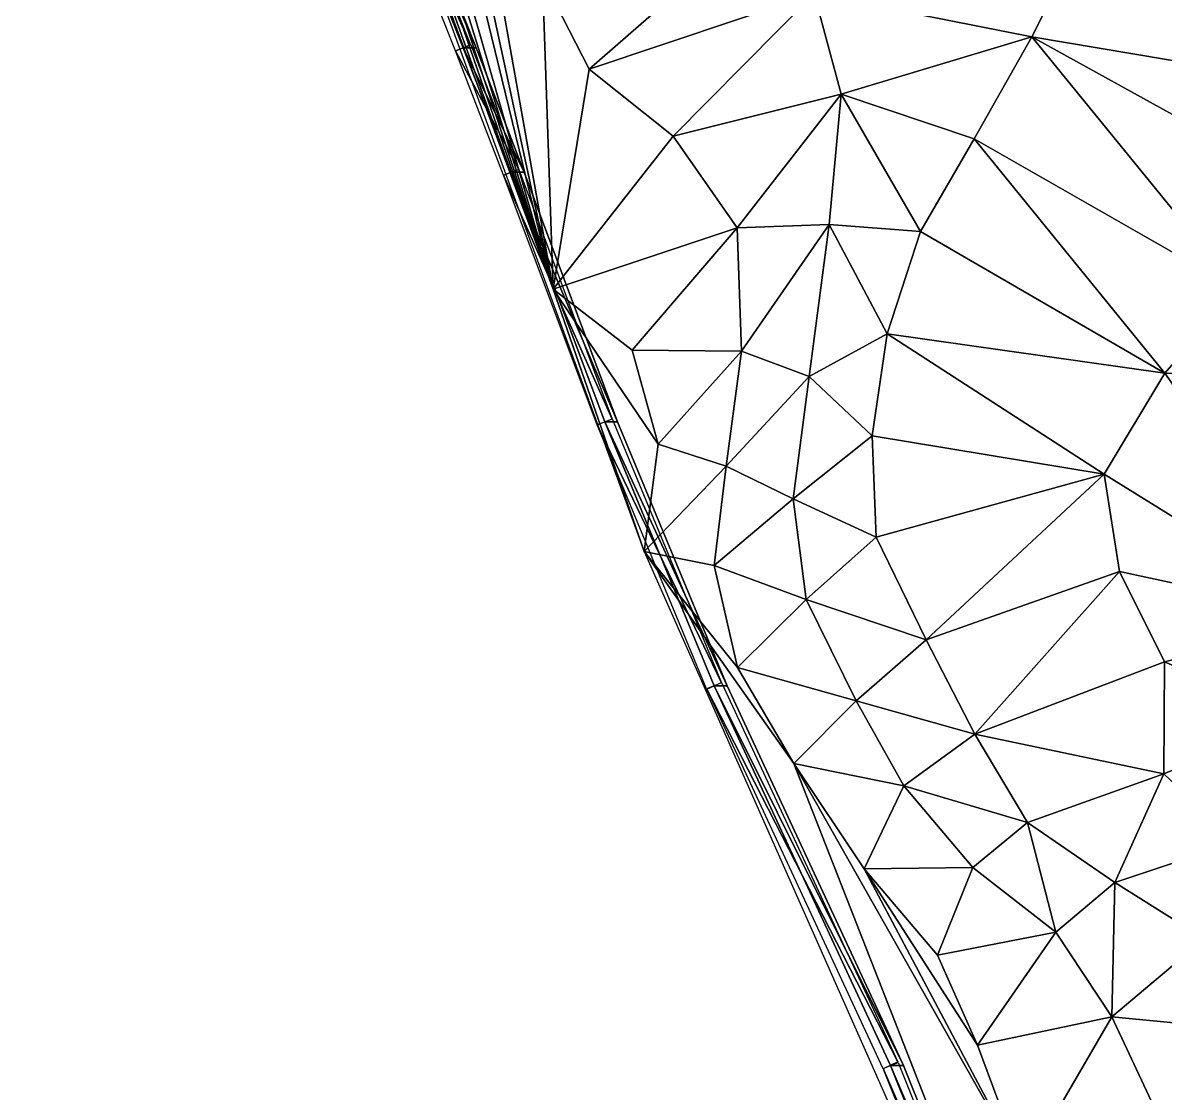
# Model space of a CAD drawing. Header units: metres. Extents: x -113 to 180, y -133 to 86.
# Drawn here: x -99.94 to -82.34, y -30.59 to -14.1 of the extents above; entities that cross this region are included whole.
import ezdxf

# ---------------------------------------------------------------- set-up
doc = ezdxf.new("R2010")
doc.units = ezdxf.units.M
doc.layers.add('MURO', color=7, linetype='Continuous', true_color=0xbdb7ab)
doc.layers.add('TERRENO', color=7, linetype='Continuous', true_color=0x9a9179)

msp = doc.modelspace()

# ---------------------------------------------------------------- linework, layer by layer
at = {"layer": 'MURO'}
for points in [[(-93.041, -14.434, 82.36), (-95.484, -8.97, 80.575), (-95.251, -8.878, 82.304)], [(-93.041, -14.434, 82.36), (-93.273, -14.527, 82.257), (-95.484, -8.97, 80.575)], [(-95.367, -8.924, 84.072), (-93.157, -14.48, 84.262), (-92.957, -14.48, 84.257)], [(-92.957, -14.48, 84.257), (-95.167, -8.924, 84.214), (-95.367, -8.924, 84.072)], [(-93.157, -14.48, 82.362), (-95.367, -8.924, 82.172), (-95.367, -8.924, 84.072)], [(-93.157, -14.48, 82.362), (-95.367, -8.924, 84.072), (-93.157, -14.48, 84.262)], [(-95.167, -8.924, 82.314), (-92.957, -14.48, 82.357), (-92.957, -14.48, 84.257)], [(-95.167, -8.924, 82.314), (-92.957, -14.48, 84.257), (-95.167, -8.924, 84.214)], [(-92.299, -16.353, 82.376), (-93.273, -14.525, 82.257), (-93.04, -14.435, 82.36)], [(-92.299, -16.353, 82.376), (-92.532, -16.443, 82.313), (-93.273, -14.525, 82.257)], [(-93.157, -14.48, 84.262), (-92.415, -16.398, 84.283), (-92.215, -16.398, 84.272)], [(-92.215, -16.398, 84.272), (-92.957, -14.48, 84.257), (-93.157, -14.48, 84.262)], [(-92.415, -16.398, 82.383), (-93.157, -14.48, 82.362), (-93.157, -14.48, 84.262)], [(-92.415, -16.398, 82.383), (-93.157, -14.48, 84.262), (-92.415, -16.398, 84.283)], [(-93.157, -14.48, 82.362), (-92.957, -14.48, 82.357), (-92.957, -14.48, 84.257)], [(-93.157, -14.48, 82.362), (-92.957, -14.48, 84.257), (-93.157, -14.48, 84.262)], [(-92.957, -14.48, 82.357), (-93.157, -14.48, 82.362), (-93.157, -14.48, 84.262)], [(-92.957, -14.48, 82.357), (-93.157, -14.48, 84.262), (-92.957, -14.48, 84.257)], [(-92.957, -14.48, 82.357), (-92.215, -16.398, 82.372), (-92.215, -16.398, 84.272)], [(-92.957, -14.48, 82.357), (-92.215, -16.398, 84.272), (-92.957, -14.48, 84.257)], [(-90.858, -20.199, 82.4), (-92.532, -16.442, 82.313), (-92.298, -16.354, 82.376)], [(-90.858, -20.199, 82.4), (-91.092, -20.287, 82.375), (-92.532, -16.442, 82.313)], [(-92.415, -16.398, 84.283), (-90.975, -20.243, 84.3), (-90.775, -20.243, 84.3)], [(-90.775, -20.243, 84.3), (-92.215, -16.398, 84.272), (-92.415, -16.398, 84.283)], [(-90.975, -20.243, 82.4), (-92.415, -16.398, 82.383), (-92.415, -16.398, 84.283)], [(-90.975, -20.243, 82.4), (-92.415, -16.398, 84.283), (-90.975, -20.243, 84.3)], [(-92.415, -16.398, 82.383), (-92.215, -16.398, 82.372), (-92.215, -16.398, 84.272)], [(-92.415, -16.398, 82.383), (-92.215, -16.398, 84.272), (-92.415, -16.398, 84.283)], [(-92.215, -16.398, 82.372), (-92.415, -16.398, 82.383), (-92.415, -16.398, 84.283)], [(-92.215, -16.398, 82.372), (-92.415, -16.398, 84.283), (-92.215, -16.398, 84.272)], [(-92.215, -16.398, 82.372), (-90.775, -20.243, 82.4), (-90.775, -20.243, 84.3)], [(-92.215, -16.398, 82.372), (-90.775, -20.243, 84.3), (-92.215, -16.398, 84.272)], [(-89.174, -24.263, 82.322), (-91.091, -20.291, 82.376), (-90.86, -20.195, 82.4)], [(-90.975, -20.243, 84.3), (-89.289, -24.311, 84.248), (-89.089, -24.311, 84.209)], [(-89.089, -24.311, 84.209), (-90.775, -20.243, 84.3), (-90.975, -20.243, 84.3)], [(-89.289, -24.311, 82.348), (-90.975, -20.243, 82.4), (-90.975, -20.243, 84.3)], [(-89.289, -24.311, 82.348), (-90.975, -20.243, 84.3), (-89.289, -24.311, 84.248)], [(-90.975, -20.243, 82.4), (-90.775, -20.243, 82.4), (-90.775, -20.243, 84.3)], [(-90.975, -20.243, 82.4), (-90.775, -20.243, 84.3), (-90.975, -20.243, 84.3)], [(-90.775, -20.243, 82.4), (-90.975, -20.243, 82.4), (-90.975, -20.243, 84.3)], [(-90.775, -20.243, 82.4), (-90.975, -20.243, 84.3), (-90.775, -20.243, 84.3)], [(-90.775, -20.243, 82.4), (-89.089, -24.311, 82.309), (-89.089, -24.311, 84.209)], [(-90.775, -20.243, 82.4), (-89.089, -24.311, 84.209), (-90.775, -20.243, 84.3)], [(-89.174, -24.263, 82.322), (-89.405, -24.359, 82.374), (-91.091, -20.291, 82.376)], [(-86.456, -30.105, 82.239), (-89.402, -24.363, 82.374), (-89.176, -24.258, 82.322)], [(-86.456, -30.105, 82.239), (-86.683, -30.211, 82.291), (-89.402, -24.363, 82.374)], [(-89.289, -24.311, 84.248), (-86.569, -30.158, 84.165), (-86.369, -30.158, 84.126)], [(-86.369, -30.158, 84.126), (-89.089, -24.311, 84.209), (-89.289, -24.311, 84.248)], [(-86.569, -30.158, 82.265), (-89.289, -24.311, 82.348), (-89.289, -24.311, 84.248)], [(-86.569, -30.158, 82.265), (-89.289, -24.311, 84.248), (-86.569, -30.158, 84.165)], [(-89.289, -24.311, 82.348), (-89.089, -24.311, 82.309), (-89.089, -24.311, 84.209)], [(-89.289, -24.311, 82.348), (-89.089, -24.311, 84.209), (-89.289, -24.311, 84.248)], [(-89.089, -24.311, 82.309), (-89.289, -24.311, 82.348), (-89.289, -24.311, 84.248)], [(-89.089, -24.311, 82.309), (-89.289, -24.311, 84.248), (-89.089, -24.311, 84.209)], [(-89.089, -24.311, 82.309), (-86.369, -30.158, 82.226), (-86.369, -30.158, 84.126)], [(-89.089, -24.311, 82.309), (-86.369, -30.158, 84.126), (-89.089, -24.311, 84.209)], [(-83.095, -38.487, 82.224), (-86.685, -30.205, 82.291), (-86.453, -30.112, 82.239)], [(-83.095, -38.487, 82.224), (-83.327, -38.58, 82.244), (-86.685, -30.205, 82.291)], [(-86.569, -30.158, 84.165), (-83.211, -38.533, 84.139), (-83.011, -38.533, 84.111)], [(-83.011, -38.533, 84.111), (-86.369, -30.158, 84.126), (-86.569, -30.158, 84.165)], [(-83.211, -38.533, 82.239), (-86.569, -30.158, 82.265), (-86.569, -30.158, 84.165)], [(-83.211, -38.533, 82.239), (-86.569, -30.158, 84.165), (-83.211, -38.533, 84.139)], [(-86.569, -30.158, 82.265), (-86.369, -30.158, 82.226), (-86.369, -30.158, 84.126)], [(-86.569, -30.158, 82.265), (-86.369, -30.158, 84.126), (-86.569, -30.158, 84.165)], [(-86.369, -30.158, 82.226), (-86.569, -30.158, 82.265), (-86.569, -30.158, 84.165)], [(-86.369, -30.158, 82.226), (-86.569, -30.158, 84.165), (-86.369, -30.158, 84.126)], [(-86.369, -30.158, 82.226), (-83.011, -38.533, 82.211), (-83.011, -38.533, 84.111)], [(-86.369, -30.158, 82.226), (-83.011, -38.533, 84.111), (-86.369, -30.158, 84.126)]]:
    msp.add_3dface(points, dxfattribs=at)
at = {"layer": 'TERRENO'}
for points in [[(-90.366, -22.242, 82.4), (-91.768, -18.199, 82.4), (-99.943, 3.863, 82.2)], [(-91.768, -18.199, 82.4), (-99.23, 2.501, 82.2), (-99.943, 3.863, 82.2)], [(-91.768, -18.199, 82.4), (-98.445, 1.148, 82.2), (-99.23, 2.501, 82.2)], [(-98.445, 1.148, 82.2), (-91.768, -18.199, 82.4), (-97.691, -0.193, 82.2)], [(-97.691, -0.193, 82.2), (-91.768, -18.199, 82.4), (-96.922, -1.59, 82.2)], [(-91.768, -18.199, 82.4), (-96.145, -2.978, 82.2), (-96.922, -1.59, 82.2)], [(-96.145, -2.978, 82.2), (-91.768, -18.199, 82.4), (-94.809, -5.733, 82.2)], [(-91.768, -18.199, 82.4), (-94.157, -7.155, 82.2), (-94.809, -5.733, 82.2)], [(-94.157, -7.155, 82.2), (-91.768, -18.199, 82.4), (-93.463, -8.684, 82.2)], [(-91.768, -18.199, 82.4), (-91.934, -13.401, 82.2), (-93.463, -8.684, 82.2)], [(-88.172, -12.152, 82), (-91.934, -13.401, 82.2), (-91.214, -14.808, 82.2)], [(-87.748, -13.643, 82), (-88.172, -12.152, 82), (-91.214, -14.808, 82.2)], [(-83.51, -12.551, 81.8), (-87.748, -13.643, 82), (-84.391, -14.31, 81.8)], [(-79.751, -15.09, 81.6), (-83.51, -12.551, 81.8), (-84.391, -14.31, 81.8)], [(-83.51, -12.551, 81.8), (-79.751, -15.09, 81.6), (-79.395, -13.367, 81.6)], [(-91.934, -13.401, 82.2), (-91.768, -18.199, 82.4), (-91.214, -14.808, 82.2)], [(-89.919, -15.841, 82.2), (-87.748, -13.643, 82), (-91.214, -14.808, 82.2)], [(-87.33, -15.196, 82), (-87.748, -13.643, 82), (-89.919, -15.841, 82.2)], [(-84.391, -14.31, 81.8), (-87.748, -13.643, 82), (-87.33, -15.196, 82)], [(-85.282, -15.883, 81.8), (-84.391, -14.31, 81.8), (-87.33, -15.196, 82)], [(-85.282, -15.883, 81.8), (-81.217, -18.203, 81.6), (-84.391, -14.31, 81.8)], [(-81.217, -18.203, 81.6), (-80.202, -16.622, 81.6), (-84.391, -14.31, 81.8)], [(-80.202, -16.622, 81.6), (-79.751, -15.09, 81.6), (-84.391, -14.31, 81.8)], [(-91.768, -18.199, 82.4), (-89.919, -15.841, 82.2), (-91.214, -14.808, 82.2)], [(-87.33, -15.196, 82), (-89.919, -15.841, 82.2), (-88.934, -17.253, 82.2)], [(-87.513, -17.203, 82), (-87.33, -15.196, 82), (-88.934, -17.253, 82.2)], [(-87.513, -17.203, 82), (-86.105, -17.312, 81.8), (-87.33, -15.196, 82)], [(-86.105, -17.312, 81.8), (-85.282, -15.883, 81.8), (-87.33, -15.196, 82)], [(-88.934, -17.253, 82.2), (-89.919, -15.841, 82.2), (-91.768, -18.199, 82.4)], [(-85.282, -15.883, 81.8), (-86.105, -17.312, 81.8), (-82.341, -19.492, 81.6)], [(-81.217, -18.203, 81.6), (-85.282, -15.883, 81.8), (-82.341, -19.492, 81.6)], [(-90.55, -19.136, 82.4), (-88.934, -17.253, 82.2), (-91.768, -18.199, 82.4)], [(-88.866, -19.154, 82.2), (-88.934, -17.253, 82.2), (-90.55, -19.136, 82.4)], [(-88.866, -19.154, 82.2), (-87.513, -17.203, 82), (-88.934, -17.253, 82.2)], [(-87.513, -17.203, 82), (-88.866, -19.154, 82.2), (-87.823, -19.543, 82)], [(-86.62, -18.886, 81.8), (-87.513, -17.203, 82), (-87.823, -19.543, 82)], [(-86.62, -18.886, 81.8), (-86.105, -17.312, 81.8), (-87.513, -17.203, 82)], [(-86.105, -17.312, 81.8), (-86.62, -18.886, 81.8), (-82.341, -19.492, 81.6)], [(-90.149, -20.585, 82.4), (-91.768, -18.199, 82.4), (-90.366, -22.242, 82.4)], [(-90.149, -20.585, 82.4), (-90.55, -19.136, 82.4), (-91.768, -18.199, 82.4)], [(-78.739, -19.542, 81.6), (-81.217, -18.203, 81.6), (-82.341, -19.492, 81.6)], [(-86.85, -20.456, 81.8), (-86.62, -18.886, 81.8), (-87.823, -19.543, 82)], [(-86.85, -20.456, 81.8), (-83.274, -21.05, 81.6), (-86.62, -18.886, 81.8)], [(-86.62, -18.886, 81.8), (-83.274, -21.05, 81.6), (-82.341, -19.492, 81.6)], [(-90.149, -20.585, 82.4), (-88.866, -19.154, 82.2), (-90.55, -19.136, 82.4)], [(-88.866, -19.154, 82.2), (-90.149, -20.585, 82.4), (-89.1, -20.926, 82.2)], [(-88.866, -19.154, 82.2), (-89.1, -20.926, 82.2), (-87.823, -19.543, 82)], [(-89.1, -20.926, 82.2), (-88.072, -21.429, 82), (-87.823, -19.543, 82)], [(-88.072, -21.429, 82), (-86.85, -20.456, 81.8), (-87.823, -19.543, 82)], [(-83.274, -21.05, 81.6), (-79.695, -23.267, 81.4), (-82.341, -19.492, 81.6)], [(-79.695, -23.267, 81.4), (-78.739, -19.542, 81.6), (-82.341, -19.492, 81.6)], [(-89.1, -20.926, 82.2), (-90.149, -20.585, 82.4), (-90.366, -22.242, 82.4)], [(-86.79, -22.021, 81.8), (-86.85, -20.456, 81.8), (-88.072, -21.429, 82)], [(-83.274, -21.05, 81.6), (-86.85, -20.456, 81.8), (-86.79, -22.021, 81.8)], [(-89.29, -22.454, 82.2), (-89.1, -20.926, 82.2), (-90.366, -22.242, 82.4)], [(-89.1, -20.926, 82.2), (-89.29, -22.454, 82.2), (-88.072, -21.429, 82)], [(-86.022, -23.6, 81.8), (-83.274, -21.05, 81.6), (-86.79, -22.021, 81.8)], [(-83.038, -22.548, 81.6), (-83.274, -21.05, 81.6), (-86.022, -23.6, 81.8)], [(-79.695, -23.267, 81.4), (-83.274, -21.05, 81.6), (-83.038, -22.548, 81.6)], [(-89.29, -22.454, 82.2), (-87.871, -22.98, 82), (-88.072, -21.429, 82)], [(-87.871, -22.98, 82), (-86.79, -22.021, 81.8), (-88.072, -21.429, 82)], [(-86.022, -23.6, 81.8), (-86.79, -22.021, 81.8), (-87.871, -22.98, 82)], [(-88.058, -25.506, 82.2), (-90.366, -22.242, 82.4), (-81.528, -42.176, 82.2)], [(-88.058, -25.506, 82.2), (-88.927, -24.029, 82.2), (-90.366, -22.242, 82.4)], [(-88.927, -24.029, 82.2), (-89.29, -22.454, 82.2), (-90.366, -22.242, 82.4)], [(-87.871, -22.98, 82), (-89.29, -22.454, 82.2), (-88.927, -24.029, 82.2)], [(-83.038, -22.548, 81.6), (-86.022, -23.6, 81.8), (-85.272, -25.055, 81.8)], [(-82.348, -23.938, 81.6), (-83.038, -22.548, 81.6), (-85.272, -25.055, 81.8)], [(-82.348, -23.938, 81.6), (-79.695, -23.267, 81.4), (-83.038, -22.548, 81.6)], [(-87.1, -24.542, 82), (-87.871, -22.98, 82), (-88.927, -24.029, 82.2)], [(-87.1, -24.542, 82), (-86.022, -23.6, 81.8), (-87.871, -22.98, 82)], [(-79.695, -23.267, 81.4), (-82.348, -23.938, 81.6), (-80.318, -24.816, 81.4)], [(-86.022, -23.6, 81.8), (-87.1, -24.542, 82), (-85.272, -25.055, 81.8)], [(-82.359, -25.666, 81.6), (-82.348, -23.938, 81.6), (-85.272, -25.055, 81.8)], [(-82.348, -23.938, 81.6), (-82.359, -25.666, 81.6), (-80.318, -24.816, 81.4)], [(-88.058, -25.506, 82.2), (-87.1, -24.542, 82), (-88.927, -24.029, 82.2)], [(-86.366, -25.853, 82), (-87.1, -24.542, 82), (-88.058, -25.506, 82.2)], [(-87.1, -24.542, 82), (-86.366, -25.853, 82), (-85.272, -25.055, 81.8)], [(-82.359, -25.666, 81.6), (-81.245, -26.72, 81.6), (-80.318, -24.816, 81.4)], [(-86.366, -25.853, 82), (-84.456, -26.417, 81.8), (-85.272, -25.055, 81.8)], [(-84.456, -26.417, 81.8), (-82.359, -25.666, 81.6), (-85.272, -25.055, 81.8)], [(-84.522, -31.754, 82.2), (-88.058, -25.506, 82.2), (-81.528, -42.176, 82.2)], [(-84.522, -31.754, 82.2), (-86.978, -27.13, 82.2), (-88.058, -25.506, 82.2)], [(-86.978, -27.13, 82.2), (-86.366, -25.853, 82), (-88.058, -25.506, 82.2)], [(-82.359, -25.666, 81.6), (-84.456, -26.417, 81.8), (-83.113, -27.338, 81.8)], [(-81.245, -26.72, 81.6), (-82.359, -25.666, 81.6), (-83.113, -27.338, 81.8)], [(-85.299, -27.109, 82), (-86.366, -25.853, 82), (-86.978, -27.13, 82.2)], [(-86.366, -25.853, 82), (-85.299, -27.109, 82), (-84.456, -26.417, 81.8)], [(-84.456, -26.417, 81.8), (-85.299, -27.109, 82), (-84.021, -28.106, 82)], [(-84.456, -26.417, 81.8), (-84.021, -28.106, 82), (-83.113, -27.338, 81.8)], [(-81.728, -28.207, 81.8), (-81.245, -26.72, 81.6), (-83.113, -27.338, 81.8)], [(-85.845, -28.461, 82.2), (-85.299, -27.109, 82), (-86.978, -27.13, 82.2)], [(-85.299, -27.109, 82), (-85.845, -28.461, 82.2), (-84.021, -28.106, 82)], [(-84.522, -31.754, 82.2), (-85.229, -29.847, 82.2), (-86.978, -27.13, 82.2)], [(-85.229, -29.847, 82.2), (-85.845, -28.461, 82.2), (-86.978, -27.13, 82.2)], [(-83.113, -27.338, 81.8), (-84.021, -28.106, 82), (-83.157, -29.408, 82)], [(-81.728, -28.207, 81.8), (-83.113, -27.338, 81.8), (-83.157, -29.408, 82)], [(-84.021, -28.106, 82), (-85.845, -28.461, 82.2), (-85.229, -29.847, 82.2)], [(-84.021, -28.106, 82), (-85.229, -29.847, 82.2), (-83.157, -29.408, 82)], [(-81.029, -29.614, 81.8), (-81.728, -28.207, 81.8), (-83.157, -29.408, 82)], [(-85.229, -29.847, 82.2), (-84.522, -31.754, 82.2), (-83.157, -29.408, 82)], [(-84.522, -31.754, 82.2), (-82.435, -30.957, 82), (-83.157, -29.408, 82)], [(-82.435, -30.957, 82), (-81.029, -29.614, 81.8), (-83.157, -29.408, 82)], [(-82.435, -30.957, 82), (-80.492, -31.076, 81.8), (-81.029, -29.614, 81.8)]]:
    msp.add_3dface(points, dxfattribs=at)

doc.saveas('drawing.dxf')
